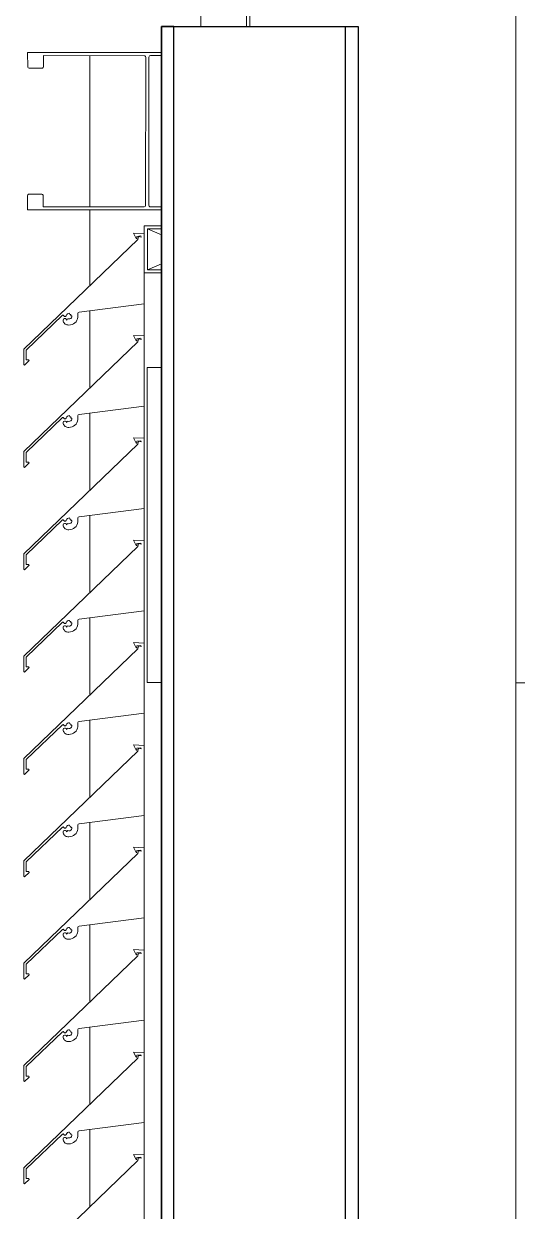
# Model space of a CAD drawing. Header units: millimetres. Extents: x -220592 to 404889, y -217665 to 38245.
# Drawn here: x 27678 to 27991, y -24997 to -24243 of the extents above; entities that cross this region are included whole.
import ezdxf

# ---------------------------------------------------------------- set-up
doc = ezdxf.new("R2010")
doc.units = ezdxf.units.MM
doc.set_wipeout_variables(frame=1)
doc.linetypes.add('XKITLINE00', pattern=[0])
for name, color, linetype in [('000 - 0_HIDE_OBJ_FRAMING_DEF_SUB_1', 7, 'Continuous'), ('000 - STRUCTURE_STEEL_FRAMING_SUB_COLOR_1', 7, 'Continuous'), ('000 - STRUCTURE_STEEL_FRAMING_SUB_COLOR_2', 7, 'Continuous'), ('000 - STRUCTURE_STEEL_FRAMING_WIPEOUT_', 7, 'Continuous')]:
    doc.layers.add(name, color=color, linetype=linetype)
doc.layers.add('Part', color=7, linetype='Continuous', lineweight=0)

# ---------------------------------------------------------------- blocks, each defined once
blk = doc.blocks.new('*A14644')
at = {"layer": 'Part', "color": 7, "linetype": 'XKITLINE00', "lineweight": 0}
for p, q in [((-171.648652, 258.240749), (-171.648652, 270.840635)), ((-172.298652, 270.440631), (-172.298652, 270.644927)), ((-172.298652, 269.790631), (-172.298652, 269.994927)), ((-172.298652, 269.140631), (-172.298652, 269.344927)), ((-172.298652, 268.490631), (-172.298652, 268.694927)), ((-172.298652, 267.840631), (-172.298652, 268.044927)), ((-172.298652, 267.190631), (-172.298652, 267.394927)), ((-172.298652, 266.540631), (-172.298652, 266.744927)), ((-172.298652, 265.890631), (-172.298652, 266.094927)), ((-172.298652, 265.240631), (-172.298652, 265.444927)), ((-172.298652, 264.590631), (-172.298652, 264.794927)), ((-172.298652, 263.940631), (-172.298652, 264.144927)), ((-172.298652, 263.290631), (-172.298652, 263.494927)), ((-172.298652, 262.640631), (-172.298652, 262.844927)), ((-172.298652, 261.990631), (-172.298652, 262.194927)), ((-172.298652, 261.340631), (-172.298652, 261.544927)), ((-172.298652, 260.690631), (-172.298652, 260.894927)), ((-172.298652, 260.040631), (-172.298652, 260.244927)), ((-172.298652, 259.390631), (-172.298652, 259.594927)), ((-172.298652, 258.740631), (-172.298652, 258.944927)), ((-172.298652, 258.240749), (-172.298652, 258.294927))]:
    blk.add_line(p, q, dxfattribs=at)
blk = doc.blocks.new('*A14687')
at = {"layer": 'Part', "color": 7, "linetype": 'XKITLINE00', "lineweight": 0}
for p, q in [((-172.298462, 265.240623), (-172.366148, 265.243245)), ((-172.366148, 265.243245), (-172.350613, 265.209758)), ((-172.298455, 264.794953), (-172.298462, 265.240623)), ((-172.338255, 265.203289), (-173.063377, 264.507043)), ((-172.350613, 265.209758), (-172.34549, 265.21017)), ((-172.34549, 265.21017), (-172.345361, 265.222361)), ((-172.345361, 265.222361), (-172.320378, 265.225501)), ((-172.335358, 265.221832), (-172.338255, 265.203289)), ((-172.335358, 265.221832), (-172.318342, 265.218928)), ((-172.320378, 265.225501), (-172.318342, 265.218928)), ((-172.712461, 264.741923), (-172.298455, 264.794953)), ((-173.048341, 264.500676), (-172.817326, 264.722079)), ((-172.817326, 264.722079), (-172.812166, 264.723171)), ((-172.812166, 264.723171), (-172.808512, 264.718544)), ((-172.804875, 264.700498), (-172.810019, 264.697261)), ((-172.808512, 264.718544), (-172.804048, 264.71469)), ((-172.798797, 264.70051), (-172.804875, 264.700498)), ((-172.804048, 264.71469), (-172.798154, 264.714896)), ((-172.793641, 264.697292), (-172.798797, 264.70051)), ((-172.798154, 264.714896), (-172.793971, 264.719053)), ((-172.793971, 264.719053), (-172.790857, 264.726626)), ((-172.790857, 264.726626), (-172.78619, 264.731413)), ((-172.783858, 264.699208), (-172.788669, 264.696801)), ((-172.78619, 264.731413), (-172.780114, 264.734203)), ((-172.77794, 264.698303), (-172.783858, 264.699208)), ((-172.780114, 264.734203), (-172.773442, 264.734625)), ((-172.77144, 264.698647), (-172.77794, 264.698303)), ((-172.773442, 264.734625), (-172.77112, 264.727235)), ((-172.765472, 264.701245), (-172.77144, 264.698647)), ((-172.77112, 264.727235), (-172.763955, 264.726291)), ((-172.76079, 264.705767), (-172.765472, 264.701245)), ((-172.763955, 264.726291), (-172.765124, 264.719231)), ((-172.765124, 264.719231), (-172.757418, 264.718125)), ((-172.757988, 264.711641), (-172.76079, 264.705767)), ((-172.757418, 264.718125), (-172.757988, 264.711641)), ((-172.726022, 264.68986), (-172.722024, 264.69929)), ((-172.722024, 264.69929), (-172.719801, 264.709289)), ((-172.720912, 264.729659), (-172.720672, 264.735181)), ((-172.719426, 264.719525), (-172.720912, 264.729659)), ((-172.720672, 264.735181), (-172.717536, 264.739733)), ((-172.719801, 264.709289), (-172.719426, 264.719525)), ((-172.717536, 264.739733), (-172.712461, 264.741923)), ((-172.810019, 264.697261), (-172.812659, 264.691787)), ((-172.812659, 264.691787), (-172.812163, 264.684017)), ((-172.812163, 264.684017), (-172.810428, 264.678521)), ((-172.810428, 264.678521), (-172.807674, 264.673458)), ((-172.807674, 264.673458), (-172.804002, 264.669015)), ((-172.804002, 264.669015), (-172.799549, 264.665357)), ((-172.799549, 264.665357), (-172.794479, 264.662617)), ((-172.794479, 264.662617), (-172.788978, 264.660898)), ((-172.790699, 264.69182), (-172.793641, 264.697292)), ((-172.788669, 264.696801), (-172.790699, 264.69182)), ((-172.788978, 264.660898), (-172.78325, 264.660262)), ((-172.78325, 264.660262), (-172.776451, 264.660164)), ((-172.776451, 264.660164), (-172.766238, 264.660949)), ((-172.766238, 264.660949), (-172.756337, 264.663572)), ((-172.756337, 264.663572), (-172.747074, 264.667945)), ((-172.747074, 264.667945), (-172.738758, 264.673923)), ((-172.738758, 264.673923), (-172.731662, 264.68131)), ((-172.731662, 264.68131), (-172.726022, 264.68986)), ((-173.063377, 264.507043), (-173.062824, 264.407892)), ((-173.047999, 264.43933), (-173.048341, 264.500676)), ((-173.062824, 264.407892), (-173.058143, 264.405423)), ((-173.058143, 264.405423), (-173.029494, 264.434312)), ((-173.030579, 264.439233), (-173.047999, 264.43933)), ((-173.029494, 264.434312), (-173.030579, 264.439233))]:
    blk.add_line(p, q, dxfattribs=at)
blk = doc.blocks.new('*A14688')
at = {"layer": 'Part', "color": 7, "linetype": 'XKITLINE00', "lineweight": 0}
for p, q in [((-172.338255, 265.853289), (-173.063377, 265.157043)), ((-172.298462, 265.890623), (-172.366148, 265.893245)), ((-172.366148, 265.893245), (-172.350613, 265.859758)), ((-172.350613, 265.859758), (-172.34549, 265.86017)), ((-172.34549, 265.86017), (-172.345361, 265.872361)), ((-172.345361, 265.872361), (-172.320378, 265.875501)), ((-172.335358, 265.871832), (-172.338255, 265.853289)), ((-172.335358, 265.871832), (-172.318342, 265.868928)), ((-172.320378, 265.875501), (-172.318342, 265.868928)), ((-172.298455, 265.444953), (-172.298462, 265.890623)), ((-172.790857, 265.376626), (-172.78619, 265.381413)), ((-172.78619, 265.381413), (-172.780114, 265.384203)), ((-172.780114, 265.384203), (-172.773442, 265.384625)), ((-172.773442, 265.384625), (-172.77112, 265.377235)), ((-172.77112, 265.377235), (-172.763955, 265.376291)), ((-172.720912, 265.379659), (-172.720672, 265.385181)), ((-172.719426, 265.369525), (-172.720912, 265.379659)), ((-172.720672, 265.385181), (-172.717536, 265.389733)), ((-172.717536, 265.389733), (-172.712461, 265.391923)), ((-172.712461, 265.391923), (-172.298455, 265.444953)), ((-173.048341, 265.150676), (-172.817326, 265.372079)), ((-172.817326, 265.372079), (-172.812166, 265.373171)), ((-172.810019, 265.347261), (-172.812659, 265.341787)), ((-172.812659, 265.341787), (-172.812163, 265.334017)), ((-172.812166, 265.373171), (-172.808512, 265.368544)), ((-172.812163, 265.334017), (-172.810428, 265.328521)), ((-172.810428, 265.328521), (-172.807674, 265.323458)), ((-172.804875, 265.350498), (-172.810019, 265.347261)), ((-172.808512, 265.368544), (-172.804048, 265.36469)), ((-172.807674, 265.323458), (-172.804002, 265.319015)), ((-172.798797, 265.35051), (-172.804875, 265.350498)), ((-172.804048, 265.36469), (-172.798154, 265.364896)), ((-172.804002, 265.319015), (-172.799549, 265.315357)), ((-172.799549, 265.315357), (-172.794479, 265.312617)), ((-172.793641, 265.347292), (-172.798797, 265.35051)), ((-172.798154, 265.364896), (-172.793971, 265.369053)), ((-172.794479, 265.312617), (-172.788978, 265.310898)), ((-172.793971, 265.369053), (-172.790857, 265.376626)), ((-172.790699, 265.34182), (-172.793641, 265.347292)), ((-172.788669, 265.346801), (-172.790699, 265.34182)), ((-172.788978, 265.310898), (-172.78325, 265.310262)), ((-172.783858, 265.349208), (-172.788669, 265.346801)), ((-172.77794, 265.348303), (-172.783858, 265.349208)), ((-172.78325, 265.310262), (-172.776451, 265.310164)), ((-172.77144, 265.348647), (-172.77794, 265.348303)), ((-172.776451, 265.310164), (-172.766238, 265.310949)), ((-172.765472, 265.351245), (-172.77144, 265.348647)), ((-172.766238, 265.310949), (-172.756337, 265.313572)), ((-172.76079, 265.355767), (-172.765472, 265.351245)), ((-172.763955, 265.376291), (-172.765124, 265.369231)), ((-172.765124, 265.369231), (-172.757418, 265.368125)), ((-172.757988, 265.361641), (-172.76079, 265.355767)), ((-172.757418, 265.368125), (-172.757988, 265.361641)), ((-172.756337, 265.313572), (-172.747074, 265.317945)), ((-172.747074, 265.317945), (-172.738758, 265.323923)), ((-172.738758, 265.323923), (-172.731662, 265.33131)), ((-172.731662, 265.33131), (-172.726022, 265.33986)), ((-172.726022, 265.33986), (-172.722024, 265.34929)), ((-172.722024, 265.34929), (-172.719801, 265.359289)), ((-172.719801, 265.359289), (-172.719426, 265.369525)), ((-173.063377, 265.157043), (-173.062824, 265.057892)), ((-173.047999, 265.08933), (-173.048341, 265.150676)), ((-173.058143, 265.055423), (-173.029494, 265.084312)), ((-173.030579, 265.089233), (-173.047999, 265.08933)), ((-173.029494, 265.084312), (-173.030579, 265.089233)), ((-173.062824, 265.057892), (-173.058143, 265.055423))]:
    blk.add_line(p, q, dxfattribs=at)
blk = doc.blocks.new('*A14689')
at = {"layer": 'Part', "color": 7, "linetype": 'XKITLINE00', "lineweight": 0}
for p, q in [((-172.298462, 266.540623), (-172.366148, 266.543245)), ((-172.366148, 266.543245), (-172.350613, 266.509758)), ((-172.350613, 266.509758), (-172.34549, 266.51017)), ((-172.34549, 266.51017), (-172.345361, 266.522361)), ((-172.345361, 266.522361), (-172.320378, 266.525501)), ((-172.335358, 266.521832), (-172.338255, 266.503289)), ((-172.335358, 266.521832), (-172.318342, 266.518928)), ((-172.320378, 266.525501), (-172.318342, 266.518928)), ((-172.298455, 266.094953), (-172.298462, 266.540623)), ((-172.338255, 266.503289), (-173.063377, 265.807043)), ((-172.712461, 266.041923), (-172.298455, 266.094953)), ((-173.048341, 265.800676), (-172.817326, 266.022079)), ((-172.817326, 266.022079), (-172.812166, 266.023171)), ((-172.810019, 265.997261), (-172.812659, 265.991787)), ((-172.812659, 265.991787), (-172.812163, 265.984017)), ((-172.812166, 266.023171), (-172.808512, 266.018544)), ((-172.812163, 265.984017), (-172.810428, 265.978521)), ((-172.804875, 266.000498), (-172.810019, 265.997261)), ((-172.808512, 266.018544), (-172.804048, 266.01469)), ((-172.798797, 266.00051), (-172.804875, 266.000498)), ((-172.804048, 266.01469), (-172.798154, 266.014896)), ((-172.793641, 265.997292), (-172.798797, 266.00051)), ((-172.798154, 266.014896), (-172.793971, 266.019053)), ((-172.793971, 266.019053), (-172.790857, 266.026626)), ((-172.790699, 265.99182), (-172.793641, 265.997292)), ((-172.790857, 266.026626), (-172.78619, 266.031413)), ((-172.788669, 265.996801), (-172.790699, 265.99182)), ((-172.783858, 265.999208), (-172.788669, 265.996801)), ((-172.78619, 266.031413), (-172.780114, 266.034203)), ((-172.77794, 265.998303), (-172.783858, 265.999208)), ((-172.780114, 266.034203), (-172.773442, 266.034625)), ((-172.77144, 265.998647), (-172.77794, 265.998303)), ((-172.773442, 266.034625), (-172.77112, 266.027235)), ((-172.765472, 266.001245), (-172.77144, 265.998647)), ((-172.77112, 266.027235), (-172.763955, 266.026291)), ((-172.76079, 266.005767), (-172.765472, 266.001245)), ((-172.763955, 266.026291), (-172.765124, 266.019231)), ((-172.765124, 266.019231), (-172.757418, 266.018125)), ((-172.757988, 266.011641), (-172.76079, 266.005767)), ((-172.757418, 266.018125), (-172.757988, 266.011641)), ((-172.738758, 265.973923), (-172.731662, 265.98131)), ((-172.731662, 265.98131), (-172.726022, 265.98986)), ((-172.726022, 265.98986), (-172.722024, 265.99929)), ((-172.722024, 265.99929), (-172.719801, 266.009289)), ((-172.720912, 266.029659), (-172.720672, 266.035181)), ((-172.719426, 266.019525), (-172.720912, 266.029659)), ((-172.720672, 266.035181), (-172.717536, 266.039733)), ((-172.719801, 266.009289), (-172.719426, 266.019525)), ((-172.717536, 266.039733), (-172.712461, 266.041923)), ((-172.810428, 265.978521), (-172.807674, 265.973458)), ((-172.807674, 265.973458), (-172.804002, 265.969015)), ((-172.804002, 265.969015), (-172.799549, 265.965357)), ((-172.799549, 265.965357), (-172.794479, 265.962617)), ((-172.794479, 265.962617), (-172.788978, 265.960898)), ((-172.788978, 265.960898), (-172.78325, 265.960262)), ((-172.78325, 265.960262), (-172.776451, 265.960164)), ((-172.776451, 265.960164), (-172.766238, 265.960949)), ((-172.766238, 265.960949), (-172.756337, 265.963572)), ((-172.756337, 265.963572), (-172.747074, 265.967945)), ((-172.747074, 265.967945), (-172.738758, 265.973923)), ((-173.063377, 265.807043), (-173.062824, 265.707892)), ((-173.047999, 265.73933), (-173.048341, 265.800676)), ((-173.062824, 265.707892), (-173.058143, 265.705423)), ((-173.058143, 265.705423), (-173.029494, 265.734312)), ((-173.030579, 265.739233), (-173.047999, 265.73933)), ((-173.029494, 265.734312), (-173.030579, 265.739233))]:
    blk.add_line(p, q, dxfattribs=at)
blk = doc.blocks.new('*A14690')
at = {"layer": 'Part', "color": 7, "linetype": 'XKITLINE00', "lineweight": 0}
for p, q in [((-172.298462, 267.190623), (-172.366148, 267.193245)), ((-172.366148, 267.193245), (-172.350613, 267.159758)), ((-172.298455, 266.744953), (-172.298462, 267.190623)), ((-172.338255, 267.153289), (-173.063377, 266.457043)), ((-172.350613, 267.159758), (-172.34549, 267.16017)), ((-172.34549, 267.16017), (-172.345361, 267.172361)), ((-172.345361, 267.172361), (-172.320378, 267.175501)), ((-172.335358, 267.171832), (-172.338255, 267.153289)), ((-172.335358, 267.171832), (-172.318342, 267.168928)), ((-172.320378, 267.175501), (-172.318342, 267.168928)), ((-172.712461, 266.691923), (-172.298455, 266.744953)), ((-173.048341, 266.450676), (-172.817326, 266.672079)), ((-172.817326, 266.672079), (-172.812166, 266.673171)), ((-172.812166, 266.673171), (-172.808512, 266.668544)), ((-172.808512, 266.668544), (-172.804048, 266.66469)), ((-172.804048, 266.66469), (-172.798154, 266.664896)), ((-172.798154, 266.664896), (-172.793971, 266.669053)), ((-172.793971, 266.669053), (-172.790857, 266.676626)), ((-172.790857, 266.676626), (-172.78619, 266.681413)), ((-172.78619, 266.681413), (-172.780114, 266.684203)), ((-172.780114, 266.684203), (-172.773442, 266.684625)), ((-172.773442, 266.684625), (-172.77112, 266.677235)), ((-172.77112, 266.677235), (-172.763955, 266.676291)), ((-172.763955, 266.676291), (-172.765124, 266.669231)), ((-172.765124, 266.669231), (-172.757418, 266.668125)), ((-172.757988, 266.661641), (-172.76079, 266.655767)), ((-172.757418, 266.668125), (-172.757988, 266.661641)), ((-172.722024, 266.64929), (-172.719801, 266.659289)), ((-172.720912, 266.679659), (-172.720672, 266.685181)), ((-172.719426, 266.669525), (-172.720912, 266.679659)), ((-172.720672, 266.685181), (-172.717536, 266.689733)), ((-172.719801, 266.659289), (-172.719426, 266.669525)), ((-172.717536, 266.689733), (-172.712461, 266.691923)), ((-172.810019, 266.647261), (-172.812659, 266.641787)), ((-172.812659, 266.641787), (-172.812163, 266.634017)), ((-172.812163, 266.634017), (-172.810428, 266.628521)), ((-172.810428, 266.628521), (-172.807674, 266.623458)), ((-172.804875, 266.650498), (-172.810019, 266.647261)), ((-172.807674, 266.623458), (-172.804002, 266.619015)), ((-172.798797, 266.65051), (-172.804875, 266.650498)), ((-172.804002, 266.619015), (-172.799549, 266.615357)), ((-172.799549, 266.615357), (-172.794479, 266.612617)), ((-172.793641, 266.647292), (-172.798797, 266.65051)), ((-172.794479, 266.612617), (-172.788978, 266.610898)), ((-172.790699, 266.64182), (-172.793641, 266.647292)), ((-172.788669, 266.646801), (-172.790699, 266.64182)), ((-172.788978, 266.610898), (-172.78325, 266.610262)), ((-172.783858, 266.649208), (-172.788669, 266.646801)), ((-172.77794, 266.648303), (-172.783858, 266.649208)), ((-172.78325, 266.610262), (-172.776451, 266.610164)), ((-172.77144, 266.648647), (-172.77794, 266.648303)), ((-172.776451, 266.610164), (-172.766238, 266.610949)), ((-172.765472, 266.651245), (-172.77144, 266.648647)), ((-172.766238, 266.610949), (-172.756337, 266.613572)), ((-172.76079, 266.655767), (-172.765472, 266.651245)), ((-172.756337, 266.613572), (-172.747074, 266.617945)), ((-172.747074, 266.617945), (-172.738758, 266.623923)), ((-172.738758, 266.623923), (-172.731662, 266.63131)), ((-172.731662, 266.63131), (-172.726022, 266.63986)), ((-172.726022, 266.63986), (-172.722024, 266.64929)), ((-173.063377, 266.457043), (-173.062824, 266.357892)), ((-173.047999, 266.38933), (-173.048341, 266.450676)), ((-173.062824, 266.357892), (-173.058143, 266.355423)), ((-173.058143, 266.355423), (-173.029494, 266.384312)), ((-173.030579, 266.389233), (-173.047999, 266.38933)), ((-173.029494, 266.384312), (-173.030579, 266.389233))]:
    blk.add_line(p, q, dxfattribs=at)
blk = doc.blocks.new('*A14691')
at = {"layer": 'Part', "color": 7, "linetype": 'XKITLINE00', "lineweight": 0}
for p, q in [((-172.338255, 267.803289), (-173.063377, 267.107043)), ((-172.298462, 267.840623), (-172.366148, 267.843245)), ((-172.366148, 267.843245), (-172.350613, 267.809758)), ((-172.350613, 267.809758), (-172.34549, 267.81017)), ((-172.34549, 267.81017), (-172.345361, 267.822361)), ((-172.345361, 267.822361), (-172.320378, 267.825501)), ((-172.335358, 267.821832), (-172.338255, 267.803289)), ((-172.335358, 267.821832), (-172.318342, 267.818928)), ((-172.320378, 267.825501), (-172.318342, 267.818928)), ((-172.298455, 267.394953), (-172.298462, 267.840623)), ((-172.720672, 267.335181), (-172.717536, 267.339733)), ((-172.717536, 267.339733), (-172.712461, 267.341923)), ((-172.712461, 267.341923), (-172.298455, 267.394953)), ((-173.048341, 267.100676), (-172.817326, 267.322079)), ((-172.817326, 267.322079), (-172.812166, 267.323171)), ((-172.810019, 267.297261), (-172.812659, 267.291787)), ((-172.812659, 267.291787), (-172.812163, 267.284017)), ((-172.812166, 267.323171), (-172.808512, 267.318544)), ((-172.812163, 267.284017), (-172.810428, 267.278521)), ((-172.810428, 267.278521), (-172.807674, 267.273458)), ((-172.804875, 267.300498), (-172.810019, 267.297261)), ((-172.808512, 267.318544), (-172.804048, 267.31469)), ((-172.807674, 267.273458), (-172.804002, 267.269015)), ((-172.798797, 267.30051), (-172.804875, 267.300498)), ((-172.804048, 267.31469), (-172.798154, 267.314896)), ((-172.804002, 267.269015), (-172.799549, 267.265357)), ((-172.799549, 267.265357), (-172.794479, 267.262617)), ((-172.793641, 267.297292), (-172.798797, 267.30051)), ((-172.798154, 267.314896), (-172.793971, 267.319053)), ((-172.794479, 267.262617), (-172.788978, 267.260898)), ((-172.793971, 267.319053), (-172.790857, 267.326626)), ((-172.790699, 267.29182), (-172.793641, 267.297292)), ((-172.790857, 267.326626), (-172.78619, 267.331413)), ((-172.788669, 267.296801), (-172.790699, 267.29182)), ((-172.783858, 267.299208), (-172.788669, 267.296801)), ((-172.78619, 267.331413), (-172.780114, 267.334203)), ((-172.77794, 267.298303), (-172.783858, 267.299208)), ((-172.780114, 267.334203), (-172.773442, 267.334625)), ((-172.77144, 267.298647), (-172.77794, 267.298303)), ((-172.773442, 267.334625), (-172.77112, 267.327235)), ((-172.765472, 267.301245), (-172.77144, 267.298647)), ((-172.77112, 267.327235), (-172.763955, 267.326291)), ((-172.766238, 267.260949), (-172.756337, 267.263572)), ((-172.76079, 267.305767), (-172.765472, 267.301245)), ((-172.763955, 267.326291), (-172.765124, 267.319231)), ((-172.765124, 267.319231), (-172.757418, 267.318125)), ((-172.757988, 267.311641), (-172.76079, 267.305767)), ((-172.757418, 267.318125), (-172.757988, 267.311641)), ((-172.756337, 267.263572), (-172.747074, 267.267945)), ((-172.747074, 267.267945), (-172.738758, 267.273923)), ((-172.738758, 267.273923), (-172.731662, 267.28131)), ((-172.731662, 267.28131), (-172.726022, 267.28986)), ((-172.726022, 267.28986), (-172.722024, 267.29929)), ((-172.722024, 267.29929), (-172.719801, 267.309289)), ((-172.720912, 267.329659), (-172.720672, 267.335181)), ((-172.719426, 267.319525), (-172.720912, 267.329659)), ((-172.719801, 267.309289), (-172.719426, 267.319525)), ((-172.788978, 267.260898), (-172.78325, 267.260262)), ((-172.78325, 267.260262), (-172.776451, 267.260164)), ((-172.776451, 267.260164), (-172.766238, 267.260949)), ((-173.063377, 267.107043), (-173.062824, 267.007892)), ((-173.047999, 267.03933), (-173.048341, 267.100676)), ((-173.030579, 267.039233), (-173.047999, 267.03933)), ((-173.029494, 267.034312), (-173.030579, 267.039233)), ((-173.062824, 267.007892), (-173.058143, 267.005423)), ((-173.058143, 267.005423), (-173.029494, 267.034312))]:
    blk.add_line(p, q, dxfattribs=at)
blk = doc.blocks.new('*A14692')
at = {"layer": 'Part', "color": 7, "linetype": 'XKITLINE00', "lineweight": 0}
for p, q in [((-172.298462, 268.490623), (-172.366148, 268.493245)), ((-172.366148, 268.493245), (-172.350613, 268.459758)), ((-172.34549, 268.46017), (-172.345361, 268.472361)), ((-172.345361, 268.472361), (-172.320378, 268.475501)), ((-172.335358, 268.471832), (-172.338255, 268.453289)), ((-172.335358, 268.471832), (-172.318342, 268.468928)), ((-172.320378, 268.475501), (-172.318342, 268.468928)), ((-172.298455, 268.044953), (-172.298462, 268.490623)), ((-172.338255, 268.453289), (-173.063377, 267.757043)), ((-172.350613, 268.459758), (-172.34549, 268.46017)), ((-172.712461, 267.991923), (-172.298455, 268.044953)), ((-173.048341, 267.750676), (-172.817326, 267.972079)), ((-172.817326, 267.972079), (-172.812166, 267.973171)), ((-172.810019, 267.947261), (-172.812659, 267.941787)), ((-172.812659, 267.941787), (-172.812163, 267.934017)), ((-172.812166, 267.973171), (-172.808512, 267.968544)), ((-172.804875, 267.950498), (-172.810019, 267.947261)), ((-172.808512, 267.968544), (-172.804048, 267.96469)), ((-172.798797, 267.95051), (-172.804875, 267.950498)), ((-172.804048, 267.96469), (-172.798154, 267.964896)), ((-172.793641, 267.947292), (-172.798797, 267.95051)), ((-172.798154, 267.964896), (-172.793971, 267.969053)), ((-172.793971, 267.969053), (-172.790857, 267.976626)), ((-172.790699, 267.94182), (-172.793641, 267.947292)), ((-172.790857, 267.976626), (-172.78619, 267.981413)), ((-172.788669, 267.946801), (-172.790699, 267.94182)), ((-172.783858, 267.949208), (-172.788669, 267.946801)), ((-172.78619, 267.981413), (-172.780114, 267.984203)), ((-172.77794, 267.948303), (-172.783858, 267.949208)), ((-172.780114, 267.984203), (-172.773442, 267.984625)), ((-172.77144, 267.948647), (-172.77794, 267.948303)), ((-172.773442, 267.984625), (-172.77112, 267.977235)), ((-172.765472, 267.951245), (-172.77144, 267.948647)), ((-172.77112, 267.977235), (-172.763955, 267.976291)), ((-172.76079, 267.955767), (-172.765472, 267.951245)), ((-172.763955, 267.976291), (-172.765124, 267.969231)), ((-172.765124, 267.969231), (-172.757418, 267.968125)), ((-172.757988, 267.961641), (-172.76079, 267.955767)), ((-172.757418, 267.968125), (-172.757988, 267.961641)), ((-172.726022, 267.93986), (-172.722024, 267.94929)), ((-172.722024, 267.94929), (-172.719801, 267.959289)), ((-172.720912, 267.979659), (-172.720672, 267.985181)), ((-172.719426, 267.969525), (-172.720912, 267.979659)), ((-172.720672, 267.985181), (-172.717536, 267.989733)), ((-172.719801, 267.959289), (-172.719426, 267.969525)), ((-172.717536, 267.989733), (-172.712461, 267.991923)), ((-172.812163, 267.934017), (-172.810428, 267.928521)), ((-172.810428, 267.928521), (-172.807674, 267.923458)), ((-172.807674, 267.923458), (-172.804002, 267.919015)), ((-172.804002, 267.919015), (-172.799549, 267.915357)), ((-172.799549, 267.915357), (-172.794479, 267.912617)), ((-172.794479, 267.912617), (-172.788978, 267.910898)), ((-172.788978, 267.910898), (-172.78325, 267.910262)), ((-172.78325, 267.910262), (-172.776451, 267.910164)), ((-172.776451, 267.910164), (-172.766238, 267.910949)), ((-172.766238, 267.910949), (-172.756337, 267.913572)), ((-172.756337, 267.913572), (-172.747074, 267.917945)), ((-172.747074, 267.917945), (-172.738758, 267.923923)), ((-172.738758, 267.923923), (-172.731662, 267.93131)), ((-172.731662, 267.93131), (-172.726022, 267.93986)), ((-173.063377, 267.757043), (-173.062824, 267.657892)), ((-173.047999, 267.68933), (-173.048341, 267.750676)), ((-173.062824, 267.657892), (-173.058143, 267.655423)), ((-173.058143, 267.655423), (-173.029494, 267.684312)), ((-173.030579, 267.689233), (-173.047999, 267.68933)), ((-173.029494, 267.684312), (-173.030579, 267.689233))]:
    blk.add_line(p, q, dxfattribs=at)
blk = doc.blocks.new('*A14693')
at = {"layer": 'Part', "color": 7, "linetype": 'XKITLINE00', "lineweight": 0}
for p, q in [((-172.338255, 269.103289), (-173.063377, 268.407043)), ((-172.298462, 269.140623), (-172.366148, 269.143245)), ((-172.366148, 269.143245), (-172.350613, 269.109758)), ((-172.350613, 269.109758), (-172.34549, 269.11017)), ((-172.34549, 269.11017), (-172.345361, 269.122361)), ((-172.345361, 269.122361), (-172.320378, 269.125501)), ((-172.335358, 269.121832), (-172.338255, 269.103289)), ((-172.335358, 269.121832), (-172.318342, 269.118928)), ((-172.320378, 269.125501), (-172.318342, 269.118928)), ((-172.298455, 268.694953), (-172.298462, 269.140623)), ((-172.712461, 268.641923), (-172.298455, 268.694953)), ((-173.048341, 268.400676), (-172.817326, 268.622079)), ((-172.817326, 268.622079), (-172.812166, 268.623171)), ((-172.812166, 268.623171), (-172.808512, 268.618544)), ((-172.793971, 268.619053), (-172.790857, 268.626626)), ((-172.790857, 268.626626), (-172.78619, 268.631413)), ((-172.78619, 268.631413), (-172.780114, 268.634203)), ((-172.780114, 268.634203), (-172.773442, 268.634625)), ((-172.773442, 268.634625), (-172.77112, 268.627235)), ((-172.77112, 268.627235), (-172.763955, 268.626291)), ((-172.763955, 268.626291), (-172.765124, 268.619231)), ((-172.720912, 268.629659), (-172.720672, 268.635181)), ((-172.719426, 268.619525), (-172.720912, 268.629659)), ((-172.720672, 268.635181), (-172.717536, 268.639733)), ((-172.719801, 268.609289), (-172.719426, 268.619525)), ((-172.717536, 268.639733), (-172.712461, 268.641923)), ((-172.810019, 268.597261), (-172.812659, 268.591787)), ((-172.812659, 268.591787), (-172.812163, 268.584017)), ((-172.812163, 268.584017), (-172.810428, 268.578521)), ((-172.810428, 268.578521), (-172.807674, 268.573458)), ((-172.804875, 268.600498), (-172.810019, 268.597261)), ((-172.808512, 268.618544), (-172.804048, 268.61469)), ((-172.807674, 268.573458), (-172.804002, 268.569015)), ((-172.798797, 268.60051), (-172.804875, 268.600498)), ((-172.804048, 268.61469), (-172.798154, 268.614896)), ((-172.804002, 268.569015), (-172.799549, 268.565357)), ((-172.799549, 268.565357), (-172.794479, 268.562617)), ((-172.793641, 268.597292), (-172.798797, 268.60051)), ((-172.798154, 268.614896), (-172.793971, 268.619053)), ((-172.794479, 268.562617), (-172.788978, 268.560898)), ((-172.790699, 268.59182), (-172.793641, 268.597292)), ((-172.788669, 268.596801), (-172.790699, 268.59182)), ((-172.788978, 268.560898), (-172.78325, 268.560262)), ((-172.783858, 268.599208), (-172.788669, 268.596801)), ((-172.77794, 268.598303), (-172.783858, 268.599208)), ((-172.78325, 268.560262), (-172.776451, 268.560164)), ((-172.77144, 268.598647), (-172.77794, 268.598303)), ((-172.776451, 268.560164), (-172.766238, 268.560949)), ((-172.765472, 268.601245), (-172.77144, 268.598647)), ((-172.766238, 268.560949), (-172.756337, 268.563572)), ((-172.76079, 268.605767), (-172.765472, 268.601245)), ((-172.765124, 268.619231), (-172.757418, 268.618125)), ((-172.757988, 268.611641), (-172.76079, 268.605767)), ((-172.757418, 268.618125), (-172.757988, 268.611641)), ((-172.756337, 268.563572), (-172.747074, 268.567945)), ((-172.747074, 268.567945), (-172.738758, 268.573923)), ((-172.738758, 268.573923), (-172.731662, 268.58131)), ((-172.731662, 268.58131), (-172.726022, 268.58986)), ((-172.726022, 268.58986), (-172.722024, 268.59929)), ((-172.722024, 268.59929), (-172.719801, 268.609289)), ((-173.063377, 268.407043), (-173.062824, 268.307892)), ((-173.047999, 268.33933), (-173.048341, 268.400676)), ((-173.058143, 268.305423), (-173.029494, 268.334312)), ((-173.030579, 268.339233), (-173.047999, 268.33933)), ((-173.029494, 268.334312), (-173.030579, 268.339233)), ((-173.062824, 268.307892), (-173.058143, 268.305423))]:
    blk.add_line(p, q, dxfattribs=at)
blk = doc.blocks.new('*A14694')
at = {"layer": 'Part', "color": 7, "linetype": 'XKITLINE00', "lineweight": 0}
for p, q in [((-172.338255, 269.753289), (-173.063377, 269.057043)), ((-172.298462, 269.790623), (-172.366148, 269.793245)), ((-172.366148, 269.793245), (-172.350613, 269.759758)), ((-172.350613, 269.759758), (-172.34549, 269.76017)), ((-172.34549, 269.76017), (-172.345361, 269.772361)), ((-172.345361, 269.772361), (-172.320378, 269.775501)), ((-172.335358, 269.771832), (-172.338255, 269.753289)), ((-172.335358, 269.771832), (-172.318342, 269.768928)), ((-172.320378, 269.775501), (-172.318342, 269.768928)), ((-172.298455, 269.344953), (-172.298462, 269.790623)), ((-172.712461, 269.291923), (-172.298455, 269.344953)), ((-173.048341, 269.050676), (-172.817326, 269.272079)), ((-172.817326, 269.272079), (-172.812166, 269.273171)), ((-172.810019, 269.247261), (-172.812659, 269.241787)), ((-172.812659, 269.241787), (-172.812163, 269.234017)), ((-172.812166, 269.273171), (-172.808512, 269.268544)), ((-172.812163, 269.234017), (-172.810428, 269.228521)), ((-172.810428, 269.228521), (-172.807674, 269.223458)), ((-172.804875, 269.250498), (-172.810019, 269.247261)), ((-172.808512, 269.268544), (-172.804048, 269.26469)), ((-172.807674, 269.223458), (-172.804002, 269.219015)), ((-172.798797, 269.25051), (-172.804875, 269.250498)), ((-172.804048, 269.26469), (-172.798154, 269.264896)), ((-172.793641, 269.247292), (-172.798797, 269.25051)), ((-172.798154, 269.264896), (-172.793971, 269.269053)), ((-172.793971, 269.269053), (-172.790857, 269.276626)), ((-172.790699, 269.24182), (-172.793641, 269.247292)), ((-172.790857, 269.276626), (-172.78619, 269.281413)), ((-172.788669, 269.246801), (-172.790699, 269.24182)), ((-172.783858, 269.249208), (-172.788669, 269.246801)), ((-172.78619, 269.281413), (-172.780114, 269.284203)), ((-172.77794, 269.248303), (-172.783858, 269.249208)), ((-172.780114, 269.284203), (-172.773442, 269.284625)), ((-172.77144, 269.248647), (-172.77794, 269.248303)), ((-172.773442, 269.284625), (-172.77112, 269.277235)), ((-172.765472, 269.251245), (-172.77144, 269.248647)), ((-172.77112, 269.277235), (-172.763955, 269.276291)), ((-172.76079, 269.255767), (-172.765472, 269.251245)), ((-172.763955, 269.276291), (-172.765124, 269.269231)), ((-172.765124, 269.269231), (-172.757418, 269.268125)), ((-172.757988, 269.261641), (-172.76079, 269.255767)), ((-172.757418, 269.268125), (-172.757988, 269.261641)), ((-172.747074, 269.217945), (-172.738758, 269.223923)), ((-172.738758, 269.223923), (-172.731662, 269.23131)), ((-172.731662, 269.23131), (-172.726022, 269.23986)), ((-172.726022, 269.23986), (-172.722024, 269.24929)), ((-172.722024, 269.24929), (-172.719801, 269.259289)), ((-172.720912, 269.279659), (-172.720672, 269.285181)), ((-172.719426, 269.269525), (-172.720912, 269.279659)), ((-172.720672, 269.285181), (-172.717536, 269.289733)), ((-172.719801, 269.259289), (-172.719426, 269.269525)), ((-172.717536, 269.289733), (-172.712461, 269.291923)), ((-172.804002, 269.219015), (-172.799549, 269.215357)), ((-172.799549, 269.215357), (-172.794479, 269.212617)), ((-172.794479, 269.212617), (-172.788978, 269.210898)), ((-172.788978, 269.210898), (-172.78325, 269.210262)), ((-172.78325, 269.210262), (-172.776451, 269.210164)), ((-172.776451, 269.210164), (-172.766238, 269.210949)), ((-172.766238, 269.210949), (-172.756337, 269.213572)), ((-172.756337, 269.213572), (-172.747074, 269.217945)), ((-173.063377, 269.057043), (-173.062824, 268.957892)), ((-173.047999, 268.98933), (-173.048341, 269.050676)), ((-173.062824, 268.957892), (-173.058143, 268.955423)), ((-173.058143, 268.955423), (-173.029494, 268.984312)), ((-173.030579, 268.989233), (-173.047999, 268.98933)), ((-173.029494, 268.984312), (-173.030579, 268.989233))]:
    blk.add_line(p, q, dxfattribs=at)
blk = doc.blocks.new('*A14695')
at = {"layer": 'Part', "color": 7, "linetype": 'XKITLINE00', "lineweight": 0}
for p, q in [((-172.298462, 270.440623), (-172.366148, 270.443245)), ((-172.366148, 270.443245), (-172.350613, 270.409758)), ((-172.298455, 269.994953), (-172.298462, 270.440623)), ((-172.338255, 270.403289), (-173.063377, 269.707043)), ((-172.350613, 270.409758), (-172.34549, 270.41017)), ((-172.34549, 270.41017), (-172.345361, 270.422361)), ((-172.345361, 270.422361), (-172.320378, 270.425501)), ((-172.335358, 270.421832), (-172.338255, 270.403289)), ((-172.335358, 270.421832), (-172.318342, 270.418928)), ((-172.320378, 270.425501), (-172.318342, 270.418928)), ((-172.712461, 269.941923), (-172.298455, 269.994953)), ((-173.048341, 269.700676), (-172.817326, 269.922079)), ((-172.817326, 269.922079), (-172.812166, 269.923171)), ((-172.812166, 269.923171), (-172.808512, 269.918544)), ((-172.808512, 269.918544), (-172.804048, 269.91469)), ((-172.804048, 269.91469), (-172.798154, 269.914896)), ((-172.798154, 269.914896), (-172.793971, 269.919053)), ((-172.793971, 269.919053), (-172.790857, 269.926626)), ((-172.790857, 269.926626), (-172.78619, 269.931413)), ((-172.78619, 269.931413), (-172.780114, 269.934203)), ((-172.780114, 269.934203), (-172.773442, 269.934625)), ((-172.773442, 269.934625), (-172.77112, 269.927235)), ((-172.77112, 269.927235), (-172.763955, 269.926291)), ((-172.76079, 269.905767), (-172.765472, 269.901245)), ((-172.763955, 269.926291), (-172.765124, 269.919231)), ((-172.765124, 269.919231), (-172.757418, 269.918125)), ((-172.757988, 269.911641), (-172.76079, 269.905767)), ((-172.757418, 269.918125), (-172.757988, 269.911641)), ((-172.722024, 269.89929), (-172.719801, 269.909289)), ((-172.720912, 269.929659), (-172.720672, 269.935181)), ((-172.719426, 269.919525), (-172.720912, 269.929659)), ((-172.720672, 269.935181), (-172.717536, 269.939733)), ((-172.719801, 269.909289), (-172.719426, 269.919525)), ((-172.717536, 269.939733), (-172.712461, 269.941923)), ((-172.810019, 269.897261), (-172.812659, 269.891787)), ((-172.812659, 269.891787), (-172.812163, 269.884017)), ((-172.812163, 269.884017), (-172.810428, 269.878521)), ((-172.810428, 269.878521), (-172.807674, 269.873458)), ((-172.804875, 269.900498), (-172.810019, 269.897261)), ((-172.807674, 269.873458), (-172.804002, 269.869015)), ((-172.798797, 269.90051), (-172.804875, 269.900498)), ((-172.804002, 269.869015), (-172.799549, 269.865357)), ((-172.799549, 269.865357), (-172.794479, 269.862617)), ((-172.793641, 269.897292), (-172.798797, 269.90051)), ((-172.794479, 269.862617), (-172.788978, 269.860898)), ((-172.790699, 269.89182), (-172.793641, 269.897292)), ((-172.788669, 269.896801), (-172.790699, 269.89182)), ((-172.788978, 269.860898), (-172.78325, 269.860262)), ((-172.783858, 269.899208), (-172.788669, 269.896801)), ((-172.77794, 269.898303), (-172.783858, 269.899208)), ((-172.78325, 269.860262), (-172.776451, 269.860164)), ((-172.77144, 269.898647), (-172.77794, 269.898303)), ((-172.776451, 269.860164), (-172.766238, 269.860949)), ((-172.765472, 269.901245), (-172.77144, 269.898647)), ((-172.766238, 269.860949), (-172.756337, 269.863572)), ((-172.756337, 269.863572), (-172.747074, 269.867945)), ((-172.747074, 269.867945), (-172.738758, 269.873923)), ((-172.738758, 269.873923), (-172.731662, 269.88131)), ((-172.731662, 269.88131), (-172.726022, 269.88986)), ((-172.726022, 269.88986), (-172.722024, 269.89929)), ((-173.063377, 269.707043), (-173.062824, 269.607892)), ((-173.047999, 269.63933), (-173.048341, 269.700676)), ((-173.062824, 269.607892), (-173.058143, 269.605423)), ((-173.058143, 269.605423), (-173.029494, 269.634312)), ((-173.030579, 269.639233), (-173.047999, 269.63933)), ((-173.029494, 269.634312), (-173.030579, 269.639233))]:
    blk.add_line(p, q, dxfattribs=at)
blk = doc.blocks.new('*A14696')
at = {"layer": 'Part', "color": 7, "linetype": 'XKITLINE00', "lineweight": 0}
for p, q in [((-172.338255, 271.053289), (-173.063377, 270.357043)), ((-172.298462, 271.090623), (-172.366148, 271.093245)), ((-172.366148, 271.093245), (-172.350613, 271.059758)), ((-172.350613, 271.059758), (-172.34549, 271.06017)), ((-172.34549, 271.06017), (-172.345361, 271.072361)), ((-172.345361, 271.072361), (-172.320378, 271.075501)), ((-172.335358, 271.071832), (-172.338255, 271.053289)), ((-172.335358, 271.071832), (-172.318342, 271.068928)), ((-172.320378, 271.075501), (-172.318342, 271.068928)), ((-172.298455, 270.644953), (-172.298462, 271.090623)), ((-172.790857, 270.576626), (-172.78619, 270.581413)), ((-172.78619, 270.581413), (-172.780114, 270.584203)), ((-172.780114, 270.584203), (-172.773442, 270.584625)), ((-172.773442, 270.584625), (-172.77112, 270.577235)), ((-172.720912, 270.579659), (-172.720672, 270.585181)), ((-172.720672, 270.585181), (-172.717536, 270.589733)), ((-172.717536, 270.589733), (-172.712461, 270.591923)), ((-172.712461, 270.591923), (-172.298455, 270.644953)), ((-173.048341, 270.350676), (-172.817326, 270.572079)), ((-172.817326, 270.572079), (-172.812166, 270.573171)), ((-172.810019, 270.547261), (-172.812659, 270.541787)), ((-172.812659, 270.541787), (-172.812163, 270.534017)), ((-172.812166, 270.573171), (-172.808512, 270.568544)), ((-172.812163, 270.534017), (-172.810428, 270.528521)), ((-172.810428, 270.528521), (-172.807674, 270.523458)), ((-172.804875, 270.550498), (-172.810019, 270.547261)), ((-172.808512, 270.568544), (-172.804048, 270.56469)), ((-172.807674, 270.523458), (-172.804002, 270.519015)), ((-172.798797, 270.55051), (-172.804875, 270.550498)), ((-172.804048, 270.56469), (-172.798154, 270.564896)), ((-172.804002, 270.519015), (-172.799549, 270.515357)), ((-172.799549, 270.515357), (-172.794479, 270.512617)), ((-172.793641, 270.547292), (-172.798797, 270.55051)), ((-172.798154, 270.564896), (-172.793971, 270.569053)), ((-172.794479, 270.512617), (-172.788978, 270.510898)), ((-172.793971, 270.569053), (-172.790857, 270.576626)), ((-172.790699, 270.54182), (-172.793641, 270.547292)), ((-172.788669, 270.546801), (-172.790699, 270.54182)), ((-172.788978, 270.510898), (-172.78325, 270.510262)), ((-172.783858, 270.549208), (-172.788669, 270.546801)), ((-172.77794, 270.548303), (-172.783858, 270.549208)), ((-172.78325, 270.510262), (-172.776451, 270.510164)), ((-172.77144, 270.548647), (-172.77794, 270.548303)), ((-172.776451, 270.510164), (-172.766238, 270.510949)), ((-172.765472, 270.551245), (-172.77144, 270.548647)), ((-172.77112, 270.577235), (-172.763955, 270.576291)), ((-172.766238, 270.510949), (-172.756337, 270.513572)), ((-172.76079, 270.555767), (-172.765472, 270.551245)), ((-172.763955, 270.576291), (-172.765124, 270.569231)), ((-172.765124, 270.569231), (-172.757418, 270.568125)), ((-172.757988, 270.561641), (-172.76079, 270.555767)), ((-172.757418, 270.568125), (-172.757988, 270.561641)), ((-172.756337, 270.513572), (-172.747074, 270.517945)), ((-172.747074, 270.517945), (-172.738758, 270.523923)), ((-172.738758, 270.523923), (-172.731662, 270.53131)), ((-172.731662, 270.53131), (-172.726022, 270.53986)), ((-172.726022, 270.53986), (-172.722024, 270.54929)), ((-172.722024, 270.54929), (-172.719801, 270.559289)), ((-172.719426, 270.569525), (-172.720912, 270.579659)), ((-172.719801, 270.559289), (-172.719426, 270.569525)), ((-173.063377, 270.357043), (-173.062824, 270.257892)), ((-173.058143, 270.255423), (-173.029494, 270.284312)), ((-173.047999, 270.28933), (-173.048341, 270.350676)), ((-173.030579, 270.289233), (-173.047999, 270.28933)), ((-173.029494, 270.284312), (-173.030579, 270.289233)), ((-173.062824, 270.257892), (-173.058143, 270.255423))]:
    blk.add_line(p, q, dxfattribs=at)
blk = doc.blocks.new('*A14698')
at = {"layer": 'Part', "color": 7, "linetype": 'XKITLINE00', "lineweight": 0}
for p, q in [((-172.298652, 270.840635), (-172.298652, 271.140635)), ((-171.648652, 271.140635), (-172.298652, 271.140635)), ((-172.278652, 270.860635), (-171.668652, 271.120635)), ((-172.278652, 271.120635), (-171.668652, 270.860635)), ((-172.278652, 270.860635), (-172.278652, 271.120635)), ((-172.278652, 271.120635), (-171.668652, 271.120635)), ((-171.668652, 271.120635), (-171.668652, 270.860635)), ((-171.648652, 270.840635), (-171.648652, 271.140635)), ((-172.298652, 270.840635), (-171.648652, 270.840635)), ((-171.668652, 270.860635), (-172.278652, 270.860635))]:
    blk.add_line(p, q, dxfattribs=at)
blk = doc.blocks.new('*A14700')
at = {"layer": 'Part', "color": 7, "linetype": 'XKITLINE00', "lineweight": 0}
for p, q in [((-171.648937, 272.49053), (-171.648981, 272.24053)), ((-171.628937, 272.490527), (-171.648937, 272.49053)), ((-171.628982, 272.230527), (-171.628937, 272.490527)), ((-171.648981, 272.24053), (-173.03898, 272.240773)), ((-173.03898, 272.240773), (-173.038236, 272.146946)), ((-172.938996, 272.150755), (-172.938984, 272.220755)), ((-172.938984, 272.220755), (-172.295157, 272.219882)), ((-172.295157, 272.219882), (-172.29067, 272.216198)), ((-172.29067, 272.216198), (-172.288986, 272.210642)), ((-172.288986, 272.210642), (-172.289912, 271.266815)), ((-172.26915, 271.270638), (-172.268986, 272.210638)), ((-172.268986, 272.210638), (-172.268224, 272.214465)), ((-172.268224, 272.214465), (-172.26454, 272.218952)), ((-172.26454, 272.218952), (-172.258984, 272.220637)), ((-172.258984, 272.220637), (-171.635157, 272.221289)), ((-171.635157, 272.221289), (-171.630669, 272.224971)), ((-171.630669, 272.224971), (-171.628982, 272.230527)), ((-173.038236, 272.146946), (-173.034553, 272.142457)), ((-173.034553, 272.142457), (-173.028998, 272.140771)), ((-173.028998, 272.140771), (-172.945171, 272.141518)), ((-172.945171, 272.141518), (-172.940682, 272.1452)), ((-172.940682, 272.1452), (-172.938996, 272.150755)), ((-173.037453, 271.336328), (-173.039139, 271.330773)), ((-173.032965, 271.34001), (-173.037453, 271.336328)), ((-172.949138, 271.340757), (-173.032965, 271.34001)), ((-172.943582, 271.339071), (-172.949138, 271.340757)), ((-172.9399, 271.334582), (-172.943582, 271.339071)), ((-172.939152, 271.260755), (-172.9399, 271.334582)), ((-173.039139, 271.330773), (-173.039155, 271.240773)), ((-172.299152, 271.260644), (-172.939152, 271.260755)), ((-172.293596, 271.262328), (-172.299152, 271.260644)), ((-172.289912, 271.266815), (-172.293596, 271.262328)), ((-172.267465, 271.265082), (-172.26915, 271.270638)), ((-172.262978, 271.261399), (-172.267465, 271.265082)), ((-171.639152, 271.260528), (-172.262978, 271.261399)), ((-171.633596, 271.258842), (-171.639152, 271.260528)), ((-173.039155, 271.240773), (-171.649155, 271.24053)), ((-171.649155, 271.24053), (-171.649199, 270.99053)), ((-171.629914, 271.254354), (-171.633596, 271.258842)), ((-171.629199, 270.990527), (-171.629914, 271.254354)), ((-171.649199, 270.99053), (-171.629199, 270.990527))]:
    blk.add_line(p, q, dxfattribs=at)
blk = doc.blocks.new('*A14849')
at = {"layer": 'Part', "color": 7, "linetype": 'XKITLINE00', "lineweight": 0}
for p, q in [((-172.643349, 272.240764), (-171.64898, 272.240764)), ((-171.62898, 272.240764), (-171.143349, 272.240764)), ((-171.143349, 257.440764), (-171.143349, 272.240764)), ((-172.643349, 271.260704), (-172.643349, 272.220354)), ((-172.643349, 270.760344), (-172.643349, 271.240704)), ((-172.643349, 270.110344), (-172.643349, 270.600776)), ((-172.643349, 269.460344), (-172.643349, 269.950776)), ((-172.643349, 268.810344), (-172.643349, 269.300776)), ((-172.643349, 268.160344), (-172.643349, 268.650776)), ((-172.643349, 267.510344), (-172.643349, 268.000776)), ((-172.643349, 266.860344), (-172.643349, 267.350776)), ((-172.643349, 266.210344), (-172.643349, 266.700776)), ((-172.643349, 265.560344), (-172.643349, 266.050776)), ((-172.643349, 264.910344), (-172.643349, 265.400776)), ((-172.643349, 264.260344), (-172.643349, 264.750776)), ((-172.643349, 263.610344), (-172.643349, 264.100776)), ((-172.643349, 262.960344), (-172.643349, 263.450776)), ((-172.643349, 262.310344), (-172.643349, 262.800776)), ((-172.643349, 261.660344), (-172.643349, 262.150776)), ((-172.643349, 261.010344), (-172.643349, 261.500776)), ((-172.643349, 260.360344), (-172.643349, 260.850776)), ((-172.643349, 259.710344), (-172.643349, 260.200776)), ((-172.643349, 259.060344), (-172.643349, 259.550776)), ((-172.643349, 258.410344), (-172.643349, 258.900776)), ((-172.643349, 257.840704), (-172.643349, 258.250776)), ((-172.643349, 257.440764), (-172.643349, 257.820354)), ((-172.643349, 257.440764), (-172.289349, 257.440764)), ((-172.26905, 257.440764), (-171.143349, 257.440764))]:
    blk.add_line(p, q, dxfattribs=at)
blk = doc.blocks.new('*A14629')
at = {"layer": '000 - 0_HIDE_OBJ_FRAMING_DEF_SUB_1', "color": 7, "linetype": 'XKITLINE00', "lineweight": 0}
for p, q in [((-168.903349, 253.338409), (-168.903349, 275.188491)), ((-170.903349, 247.090805), (-170.903349, 273.890764))]:
    blk.add_line(p, q, dxfattribs=at)
blk = doc.blocks.new('*A14645')
at = {"layer": '000 - 0_HIDE_OBJ_FRAMING_DEF_SUB_1', "color": 7, "linetype": 'XKITLINE00', "lineweight": 0}
for p, q in [((-171.143364, 269.490764), (-170.903349, 269.490764)), ((-171.143364, 268.990764), (-171.143364, 269.490764)), ((-170.903349, 268.990764), (-171.143364, 268.990764))]:
    blk.add_line(p, q, dxfattribs=at)
blk = doc.blocks.new('*A14646')
at = {"layer": '000 - 0_HIDE_OBJ_FRAMING_DEF_SUB_1', "color": 7, "linetype": 'XKITLINE00', "lineweight": 0}
for p, q in [((-171.243364, 268.240764), (-171.243364, 270.240764)), ((-171.243364, 270.240764), (-171.143364, 270.240764)), ((-171.143364, 268.240764), (-171.143364, 270.240764)), ((-171.243364, 268.240764), (-171.143364, 268.240764))]:
    blk.add_line(p, q, dxfattribs=at)
blk = doc.blocks.new('*A14701')
at = {"layer": '000 - 0_HIDE_OBJ_FRAMING_DEF_SUB_1', "color": 7, "linetype": 'XKITLINE00', "lineweight": 0}
for p, q in [((-154.093369, 268.238426), (-168.903349, 268.238426)), ((-168.903349, 268.238426), (-168.903349, 253.338486))]:
    blk.add_line(p, q, dxfattribs=at)
blk = doc.blocks.new('W-1-PP18-ST_20260402-011103_LOWER_PL')
at = {"layer": '000 - 0_HIDE_OBJ_FRAMING_DEF_SUB_1', "color": 7, "lineweight": 0, "xscale": 100, "yscale": 100, "zscale": 100}
for name in ['*A14629', '*A14646', '*A14645', '*A14701']:
    blk.add_blockref(name, (17759.3349, -35779.0805), dxfattribs=at)
blk = doc.blocks.new('*U17627')
at = {"color": 7}
blk.add_wipeout([(0, 0), (0, 125), (5746.4974, 125), (5746.4974, 0)], dxfattribs=at).dxf.layer = '000 - STRUCTURE_STEEL_FRAMING_WIPEOUT_'
at = {"layer": '000 - STRUCTURE_STEEL_FRAMING_SUB_COLOR_1', "color": 7}
for points in [[(0, 125), (0, 117), (5746.4974, 117), (5746.4974, 125)], [(0, 0), (0, 8), (5746.4974, 8), (5746.4974, 0)]]:
    blk.add_lwpolyline(points, close=True, dxfattribs=at)
at = {"layer": '000 - STRUCTURE_STEEL_FRAMING_SUB_COLOR_2', "color": 7}
blk.add_lwpolyline([(0, 0), (0, 125), (5746.4974, 125), (5746.4974, 0)], close=True, dxfattribs=at)
blk = doc.blocks.new('W-1-PP18-ST_20260402-014810LOPL_MAIN_ST')
at = {"color": 7, "rotation": 90}
blk.add_blockref('*U17627', (769, -14285), dxfattribs=at)

msp = doc.modelspace()

# ---------------------------------------------------------------- block references
at = {"color": 7, "lineweight": 0, "xscale": 100, "yscale": 100, "zscale": 100}
for name in ['*A14700', '*A14849', '*A14698', '*A14696', '*A14644', '*A14695', '*A14694', '*A14693', '*A14692', '*A14691', '*A14690', '*A14689', '*A14688', '*A14687']:
    msp.add_blockref(name, (44984.4833, -51484.8507), dxfattribs=at)

# ---------------------------------------------------------------- next in the draw order: block references
at = {"layer": 'Defpoints', "color": 7}
msp.add_blockref('W-1-PP18-ST_20260402-011103_LOWER_PL', (27121.4984, -15705.7702), dxfattribs=at)

# ---------------------------------------------------------------- next in the draw order: block references
msp.add_blockref('W-1-PP18-ST_20260402-014810LOPL_MAIN_ST', (27121.4984, -15705.7702), dxfattribs=at)

doc.saveas('drawing.dxf')
